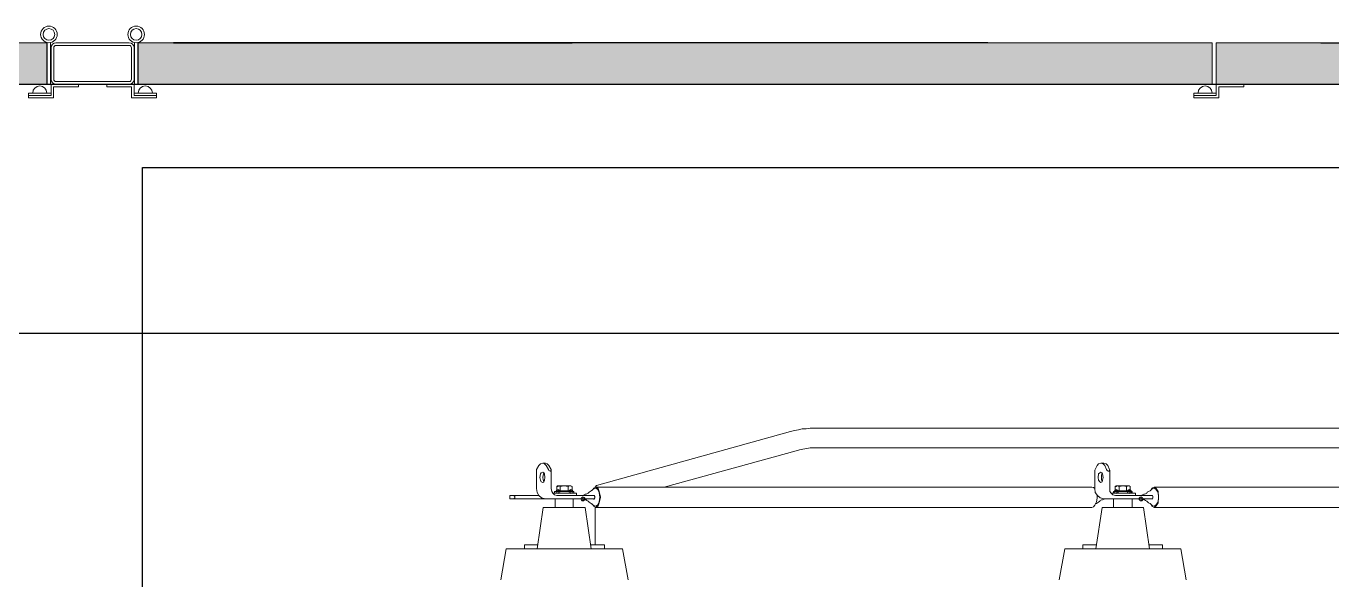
# Model space of a CAD drawing. Extents: x 758840 to 1108724, y -102573 to 143521.
# Drawn here: x 885732 to 887304, y 67136 to 67802 of the extents above; entities that cross this region are included whole.
import ezdxf

# ---------------------------------------------------------------- set-up
doc = ezdxf.new("R2010")
doc.units = 0
doc.header["$LTSCALE"] = 1000
doc.header["$MEASUREMENT"] = 0
for name, color, linetype in [('02电气-设备', 255, 'Continuous'), ('02电气-设备基础', 252, 'Continuous'), ('PDF_0', 7, 'Continuous')]:
    doc.layers.add(name, color=color, linetype=linetype)
doc.layers.add('细实线', color=3, linetype='Continuous', lineweight=5)

# ---------------------------------------------------------------- blocks, each defined once
blk = doc.blocks.new('2500KVA 变压器')
at = {"lineweight": -3}
blk.add_lwpolyline([(0, 0), (2400, 0), (2400, 1500), (0, 1500)], close=True, dxfattribs=at)
at = {"layer": 'PDF_0', "lineweight": 15}
for points in [[(848.9, 1186.3), (1591.5, 1186.3), (1596.2, 1186.3), (1601, 1185.6), (1605.8, 1185.6), (1610.5, 1184.3), (1615.3, 1183.6), (1620.1, 1182.2)], [(1620.1, 1182.2), (1853.5, 1117.5)], [(1591.5, 1162.5), (848.9, 1162.5)], [(1613.3, 1159.1), (1609.2, 1160.4), (1605.1, 1161.1), (1600.3, 1161.8), (1596.2, 1162.5), (1591.5, 1162.5)], [(1771.9, 1115.5), (1613.3, 1159.1)], [(1235.5, 1135.9), (1236.2, 1136.6)], [(1235.5, 1135.9), (1235.5, 1113.5)], [(1236.8, 1134.6), (1235.5, 1135.9)], [(1236.2, 1136.6), (1238.2, 1141.4), (1240.2, 1143.4), (1243, 1144.1)], [(1237.5, 1134.6), (1236.8, 1134.6)], [(1239.6, 1136.6), (1238.9, 1135.2), (1237.5, 1134.6)], [(1239.6, 1136.6), (1241.6, 1141.4), (1243.6, 1143.4), (1246.4, 1144.1)], [(1243, 1144.1), (1246.4, 1144.1)], [(1246.4, 1133.2), (1245, 1132.5), (1244.3, 1131.2), (1243.6, 1127.1)], [(1245.7, 1127.1), (1245.7, 1129.8), (1245, 1132.5)], [(1246.4, 1144.1), (1249.1, 1143.4), (1251.1, 1141.4), (1253.2, 1136.6), (1253.9, 1135.9)], [(1246.4, 1121), (1247.7, 1121.6), (1249.1, 1123.7), (1249.8, 1127.1), (1249.1, 1131.2), (1247.7, 1132.5), (1246.4, 1133.2)], [(1253.9, 1135.9), (1253.9, 1113.5)], [(1908, 1136.6), (1910.7, 1141.4), (1912.8, 1143.4), (1914.8, 1144.1)], [(1908, 1135.9), (1908, 1136.6)], [(1908, 1135.9), (1908, 1113.5)], [(1908.7, 1134.6), (1908, 1135.9)], [(1909.3, 1134.6), (1908.7, 1134.6)], [(1911.4, 1136.6), (1910.7, 1135.2), (1909.3, 1134.6)], [(1911.4, 1136.6), (1914.1, 1141.4), (1916.2, 1143.4), (1918.2, 1144.1)], [(1914.8, 1144.1), (1918.2, 1144.1)], [(1918.2, 1133.2), (1916.8, 1132.5), (1916.2, 1131.2), (1915.5, 1127.1)], [(1918.2, 1127.1), (1917.5, 1129.8), (1916.8, 1132.5)], [(1918.2, 1144.1), (1920.9, 1143.4), (1923, 1141.4), (1925.7, 1136.6), (1925.7, 1135.9)], [(1918.2, 1121), (1920.2, 1121.6), (1920.9, 1123.7), (1921.6, 1127.1), (1920.9, 1131.2), (1920.2, 1132.5), (1918.2, 1133.2)], [(1925.7, 1135.9), (1925.7, 1113.5)], [(1211, 1116.2), (1212.3, 1116.9)], [(1215.7, 1116.2), (1213, 1116.9), (1211, 1116.2)], [(1211, 1110.7), (1211, 1116.2)], [(1228, 1116.9), (1212.3, 1116.9)], [(1227.3, 1116.9), (1224.6, 1116.2), (1219.8, 1116.9), (1215.7, 1116.2)], [(1215.7, 1110.7), (1215.7, 1116.2)], [(1224.6, 1110.7), (1224.6, 1116.2)], [(1229.4, 1116.2), (1228, 1116.2), (1227.3, 1116.9)], [(1229.4, 1116.2), (1228, 1116.9)], [(1229.4, 1110.7), (1229.4, 1116.2)], [(1243.6, 1127.1), (1244.3, 1123.7), (1245, 1121.6), (1246.4, 1121)], [(1245, 1122.3), (1245.7, 1124.4), (1245.7, 1127.1)], [(1853.5, 1117.5), (1854.9, 1115.5)], [(1882.8, 1116.2), (1884.2, 1116.9)], [(1887.6, 1116.2), (1885.5, 1116.9), (1882.8, 1116.2)], [(1882.8, 1110.7), (1882.8, 1116.2)], [(1900.5, 1116.9), (1884.2, 1116.9)], [(1899.1, 1116.9), (1897.1, 1116.2), (1892.3, 1116.9), (1887.6, 1116.2)], [(1887.6, 1110.7), (1887.6, 1116.2)], [(1897.1, 1110.7), (1897.1, 1116.2)], [(1901.2, 1116.2), (1899.8, 1116.2), (1899.1, 1116.9)], [(1901.2, 1116.2), (1900.5, 1116.9)], [(1901.2, 1110.7), (1901.2, 1116.2)], [(1915.5, 1127.1), (1916.2, 1123.7), (1916.8, 1121.6), (1918.2, 1121)], [(1916.8, 1122.3), (1917.5, 1124.4), (1918.2, 1127.1)], [(668.5, 1115.5), (1182.4, 1115.5)], [(1182.4, 1091), (1181, 1091.7), (1179.7, 1093), (1177.6, 1096.4), (1176.9, 1103.3), (1177.6, 1110.1), (1179.7, 1113.5), (1181, 1114.8), (1182.4, 1115.5)], [(1177.6, 1108.7), (1176.9, 1103.3), (1177.6, 1097.8)], [(1184.4, 1113.5), (1182.4, 1114.1), (1180.3, 1112.8), (1177.6, 1108.7)], [(1182.4, 1115.5), (1185.1, 1114.1), (1186.5, 1111.4)], [(1184.4, 1105.3), (1183.8, 1103.9)], [(1183.8, 1102.6), (1183.8, 1103.9)], [(1184.4, 1101.2), (1183.8, 1102.6)], [(1184.4, 1113.5), (1185.8, 1112.1), (1187.2, 1110.7), (1189.2, 1110.1), (1190.6, 1109.4), (1191.2, 1108), (1192.6, 1107.3), (1194, 1106.7), (1194.6, 1106.7)], [(1184.4, 1105.3), (1228.7, 1105.3)], [(1184.4, 1101.2), (1243, 1101.2)], [(1184.4, 1093), (1185.8, 1094.4), (1187.2, 1095.8), (1189.2, 1096.4), (1189.9, 1097.1), (1191.2, 1098.5), (1192.6, 1099.2), (1194, 1099.9), (1194.6, 1099.9), (1198, 1101.2)], [(1194.6, 1106.7), (1198, 1105.3), (1198, 1105.3)], [(1198, 1105.3), (1198.7, 1105.3)], [(1198.7, 1101.2), (1198, 1101.2)], [(1204.9, 1108), (1234.1, 1108)], [(1204.9, 1108), (1204.9, 1105.3)], [(1208.9, 1110.1), (1231.4, 1110.1)], [(1208.9, 1108), (1208.9, 1110.1)], [(1208.9, 1091), (1208.9, 1101.2)], [(1229.4, 1110.7), (1211, 1110.7)], [(1228.7, 1105.3), (1232.1, 1106), (1234.1, 1108), (1235.5, 1110.1), (1235.5, 1113.5)], [(1231.4, 1108), (1231.4, 1110.1)], [(1231.4, 1091), (1231.4, 1101.2)], [(1244.3, 1099.9), (1241.6, 1101.2), (1240.9, 1101.2)], [(1243, 1101.2), (1247.1, 1102.6), (1250.5, 1105.3), (1253.2, 1108.7), (1253.9, 1113.5)], [(1257.3, 1091), (1255.2, 1091.7), (1253.9, 1093.7), (1251.8, 1097.8), (1251.1, 1101.9), (1251.1, 1106)], [(1253.9, 1113.5), (1255.2, 1114.8), (1257.3, 1115.5)], [(1257.3, 1115.5), (1854.2, 1115.5)], [(1854.2, 1091), (1852.9, 1091.7), (1851.5, 1093), (1850.1, 1096.4), (1848.8, 1103.3), (1850.1, 1110.1), (1851.5, 1113.5), (1852.9, 1114.8), (1854.2, 1115.5)], [(1850.1, 1108.7), (1849.5, 1103.3), (1850.1, 1097.8)], [(1856.3, 1113.5), (1854.2, 1114.1), (1852.2, 1112.8), (1850.1, 1108.7)], [(1854.2, 1115.5), (1856.9, 1114.1), (1858.3, 1111.4)], [(1856.3, 1105.3), (1855.6, 1103.9)], [(1855.6, 1102.6), (1855.6, 1103.9)], [(1856.3, 1101.2), (1855.6, 1102.6)], [(1856.3, 1113.5), (1858.3, 1112.1), (1859.7, 1110.7), (1861, 1110.1), (1862.4, 1109.4), (1863.7, 1108), (1865.1, 1107.3), (1865.8, 1106.7), (1867.1, 1106.7)], [(1856.3, 1105.3), (1901.2, 1105.3)], [(1856.3, 1101.2), (1957.7, 1101.2)], [(1856.3, 1093), (1858.3, 1094.4), (1859.7, 1095.8), (1861, 1096.4), (1862.4, 1097.1), (1863.7, 1098.5), (1865.1, 1099.2), (1865.8, 1099.9), (1867.1, 1099.9), (1869.9, 1101.2)], [(1867.1, 1106.7), (1869.9, 1105.3), (1869.9, 1105.3)], [(1869.9, 1105.3), (1870.6, 1105.3)], [(1870.6, 1101.2), (1869.9, 1101.2)], [(1877.4, 1108), (1905.9, 1108)], [(1877.4, 1108), (1877.4, 1105.3)], [(1880.8, 1110.1), (1903.9, 1110.1)], [(1880.8, 1108), (1880.8, 1110.1)], [(1881.4, 1091), (1881.4, 1101.2)], [(1901.2, 1110.7), (1882.8, 1110.7)], [(1901.2, 1105.3), (1903.9, 1106), (1905.9, 1108), (1907.3, 1110.1), (1908, 1113.5)], [(1903.2, 1091), (1903.2, 1101.2)], [(1903.9, 1108), (1903.9, 1110.1)], [(1914.8, 1101.2), (1919.6, 1102.6), (1923, 1105.3), (1925, 1108.7), (1925.7, 1113.5)], [(1957.7, 1105.3), (1923, 1105.3)], [(1951.6, 1103.9), (1952.2, 1104.6), (1953.6, 1105.3)], [(1951.6, 1102.6), (1951.6, 1103.9)], [(1953.6, 1101.2), (1952.2, 1101.9), (1951.6, 1102.6)], [(1957.7, 1101.2), (1957.7, 1105.3)], [(584.8, 1091), (1182.4, 1091)], [(1177.6, 1097.8), (1180.3, 1093.7), (1182.4, 1092.4), (1184.4, 1093)], [(1186.5, 1095.1), (1185.1, 1092.4), (1182.4, 1091)], [(1187.8, 1041.3), (1195.3, 1091)], [(1195.3, 1091), (1245, 1091)], [(1253.2, 1095.1), (1251.8, 1095.8), (1250.5, 1096.4), (1249.1, 1097.1), (1247.7, 1098.5), (1247.1, 1099.2), (1245.7, 1099.9), (1244.3, 1099.9)], [(1252.5, 1041.3), (1245, 1091)], [(1257.3, 1091), (1854.2, 1091)], [(1850.1, 1097.8), (1852.2, 1093.7), (1854.2, 1092.4), (1856.3, 1093)], [(1858.3, 1095.1), (1856.9, 1092.4), (1854.2, 1091)], [(1854.9, 1046.1), (1854.9, 1091)], [(1859.7, 1041.3), (1867.1, 1091)], [(1867.1, 1091), (1917.5, 1091)], [(1925, 1041.3), (1917.5, 1091)], [(1150.4, 1041.3), (1143.6, 1003.9)], [(1289.9, 1041.3), (1150.4, 1041.3)], [(1172.2, 1046.1), (1188.5, 1046.1)], [(1172.2, 1046.1), (1172.2, 1041.3)], [(1251.8, 1046.1), (1268.2, 1046.1)], [(1268.2, 1046.1), (1268.2, 1041.3)], [(1296.7, 1003.9), (1289.9, 1041.3)], [(1822.2, 1041.3), (1815.4, 1003.9)], [(1962.4, 1041.3), (1822.2, 1041.3)], [(1844, 1046.1), (1860.3, 1046.1)], [(1844, 1046.1), (1844, 1041.3)], [(1923.6, 1046.1), (1940, 1046.1)], [(1940, 1046.1), (1940, 1041.3)], [(1968.6, 1003.9), (1962.4, 1041.3)]]:
    blk.add_lwpolyline(points, dxfattribs=at)
for points in [[(1198, 1098.8), (1198, 1103.6), (1198, 1103.6)], [(1212.3, 1107.7), (1212.3, 1112.4), (1212.3, 1112.4)], [(1228, 1107.7), (1228, 1112.4), (1228, 1112.4)], [(1869.9, 1098.8), (1869.9, 1103.6), (1869.9, 1103.6)], [(1884.2, 1107.7), (1884.2, 1112.4), (1884.2, 1112.4)], [(1899.8, 1107.7), (1899.8, 1112.4), (1899.8, 1112.4)]]:
    blk.add_lwpolyline(points, close=True, dxfattribs=at)
for points in [[(1184.6, 1105.3), (1184.6, 1105.3), (1184.7, 1105.3), (1184.8, 1105.3)], [(1184.8, 1100.5), (1184.7, 1100.5), (1184.6, 1100.5), (1184.6, 1100.6)], [(1253.9, 1112.3), (1253.9, 1112.4), (1254, 1112.5), (1254, 1112.6)], [(1856.4, 1105.3), (1856.5, 1105.3), (1856.5, 1105.3), (1856.6, 1105.3)], [(1856.6, 1100.5), (1856.5, 1100.5), (1856.5, 1100.5), (1856.4, 1100.6)]]:
    blk.add_open_spline(points, degree=3, dxfattribs=at)
for points in [[(1198, 1103.6), (1196.7, 1103.6), (1195.7, 1102.5), (1195.7, 1101.2), (1195.7, 1099.9), (1196.7, 1098.8), (1198, 1098.8), (1199.4, 1098.8), (1200.4, 1099.9), (1200.4, 1101.2), (1200.4, 1102.5), (1199.4, 1103.6), (1198, 1103.6)], [(1212.3, 1112.4), (1211, 1112.4), (1210, 1111.4), (1210, 1110.1), (1210, 1108.8), (1211, 1107.7), (1212.3, 1107.7), (1213.6, 1107.7), (1214.7, 1108.8), (1214.7, 1110.1), (1214.7, 1111.4), (1213.6, 1112.4), (1212.3, 1112.4)], [(1228, 1112.4), (1226.7, 1112.4), (1225.6, 1111.4), (1225.6, 1110.1), (1225.6, 1108.8), (1226.7, 1107.7), (1228, 1107.7), (1229.3, 1107.7), (1230.4, 1108.8), (1230.4, 1110.1), (1230.4, 1111.4), (1229.3, 1112.4), (1228, 1112.4)], [(1869.9, 1103.6), (1868.6, 1103.6), (1867.5, 1102.5), (1867.5, 1101.2), (1867.5, 1099.9), (1868.6, 1098.8), (1869.9, 1098.8), (1871.2, 1098.8), (1872.3, 1099.9), (1872.3, 1101.2), (1872.3, 1102.5), (1871.2, 1103.6), (1869.9, 1103.6)], [(1884.2, 1112.4), (1882.9, 1112.4), (1881.8, 1111.4), (1881.8, 1110.1), (1881.8, 1108.8), (1882.9, 1107.7), (1884.2, 1107.7), (1885.5, 1107.7), (1886.5, 1108.8), (1886.5, 1110.1), (1886.5, 1111.4), (1885.5, 1112.4), (1884.2, 1112.4)], [(1899.8, 1112.4), (1898.5, 1112.4), (1897.4, 1111.4), (1897.4, 1110.1), (1897.4, 1108.8), (1898.5, 1107.7), (1899.8, 1107.7), (1901.1, 1107.7), (1902.2, 1108.8), (1902.2, 1110.1), (1902.2, 1111.4), (1901.1, 1112.4), (1899.8, 1112.4)]]:
    blk.add_open_spline(points, degree=3, knots=[0, 0, 0, 0, 1, 1, 1, 2, 2, 2, 3, 3, 3, 4, 4, 4, 4], dxfattribs=at)
for points in [[(1198, 1098.8), (1198, 1103.6), (1198, 1103.6)], [(1212.3, 1107.7), (1212.3, 1112.4), (1212.3, 1112.4)], [(1228, 1107.7), (1228, 1112.4), (1228, 1112.4)], [(1869.9, 1098.8), (1869.9, 1103.6), (1869.9, 1103.6)], [(1884.2, 1107.7), (1884.2, 1112.4), (1884.2, 1112.4)], [(1899.8, 1107.7), (1899.8, 1112.4), (1899.8, 1112.4)]]:
    blk.add_solid(points, dxfattribs=at)
blk = doc.blocks.new('BD4-PAL0101-LVPM-08')
at = {"ltscale": 5}
h = blk.add_hatch(dxfattribs=at)
h.set_pattern_fill('隔热材料01', color=8, scale=80, angle=45)
h.set_pattern_definition([(315, (-6392441.697, 4851932.684), (28.28427125, 28.28427125), [4.0142, -35.9858]), (315, (-6392462.887, 4851911.494), (28.28427125, 28.28427125), [4.0142, -35.9858]), (135, (-6392429.262, 4851906.733), (-28.28427125, -28.28427125), [4.0142, -35.9858]), (135, (-6392436.936, 4851899.06), (-28.28427125, -28.28427125), [4.0142, -35.9858]), (225, (-6392414.405, 4851912.5), (28.28427125, -28.28427125), [40.0194, 0.0194]), (180, (-6392423.72, 4851906.023), (-28.2842, 28.2842), [3.4144, -53.1542]), (161.56505, (-6392398.85, 4851934.308), (-28.284169758, 28.28429741), [2.244, -87.1988]), (161.56505, (-6392427.134, 4851906.023), (-28.284169758, 28.28429741), [2.244, -87.1988]), (198.43495, (-6392391.177, 4851935.727), (-28.28429741, 28.28416976), [4.488, -84.9548]), (198.43495, (-6392419.46, 4851907.443), (-28.28429741, 28.28416976), [4.488, -84.9548]), (108.43495, (-6392403.817, 4851937.856), (-28.28429741, 28.284169758), [21.3712, -68.0716]), (108.43495, (-6392432.101, 4851909.571), (-28.28429741, 28.284169758), [21.3712, -68.0716]), (161.56505, (-6392413.413, 4851960.969), (-28.284169758, 28.28429741), [2.244, -87.1988]), (161.56505, (-6392441.697, 4851932.684), (-28.284169758, 28.28429741), [2.244, -87.1988]), (180, (-6392443.826, 4851933.394), (-28.2842, 28.2842), [3.4144, -53.1542]), (198.43495, (-6392418.956, 4851961.678), (-28.28429741, 28.28416976), [4.488, -84.9548]), (198.43495, (-6392447.24, 4851933.394), (-28.28429741, 28.28416976), [4.488, -84.9548]), (90, (-6392463.597, 4851913.623), (-28.2842, 28.2842), [3.4144, -53.1542]), (108.43495, (-6392434.603, 4851939.779), (-28.28429741, 28.284169758), [2.244, -87.1988]), (108.43495, (-6392462.887, 4851911.494), (-28.28429741, 28.284169758), [2.244, -87.1988]), (71.56505, (-6392435.313, 4851945.322), (-28.28416976, 28.28429741), [4.488, -84.9548]), (71.56505, (-6392463.597, 4851917.038), (-28.28416976, 28.28429741), [4.488, -84.9548]), (161.56505, (-6392411.49, 4851930.182), (-28.284169758, 28.28429741), [21.3712, -68.0716]), (161.56505, (-6392439.774, 4851901.898), (-28.284169758, 28.28429741), [21.3712, -68.0716]), (90, (-6392436.226, 4851893.516), (-28.2842, 28.2842), [3.4144, -53.1542]), (108.43495, (-6392407.942, 4851925.215), (-28.28429741, 28.284169758), [2.244, -87.1988]), (108.43495, (-6392436.226, 4851896.93), (-28.28429741, 28.284169758), [2.244, -87.1988]), (71.56505, (-6392409.36, 4851917.543), (-28.28416976, 28.28429741), [4.488, -84.9548]), (71.56505, (-6392437.646, 4851889.26), (-28.28416976, 28.28429741), [4.488, -84.9548])])
h.paths.add_polyline_path([(1944777.6, 710273.1), (1944777.6, 710323.1), (1944212.1, 710323.1), (1944212.1, 710273.1)])
h.paths.add_polyline_path([(1945348.1, 710273.1), (1945348.1, 710323.1), (1944782.6, 710323.1), (1944782.6, 710273.1)])
h.paths.add_polyline_path([(1943209.6, 710323.1), (1944102.1, 710323.1), (1944102.1, 710273.1), (1943209.6, 710273.1)])
h.paths.add_polyline_path([(1942312.1, 710323.1), (1943204.6, 710323.1), (1943204.6, 710273.1), (1942312.1, 710273.1)])
h.paths.add_polyline_path([(1942202.1, 710273.1), (1941309.6, 710273.1), (1941309.6, 710323.1), (1942202.1, 710323.1)])
h.paths.add_polyline_path([(1941304.6, 710323.1), (1941304.6, 710273.1), (1940412.1, 710273.1), (1940412.1, 710323.1)])
h.paths.add_polyline_path([(1939209.6, 710323.1), (1940302.1, 710323.1), (1940302.1, 710273.1), (1939209.6, 710273.1)])
h.paths.add_polyline_path([(1939204.6, 710323.1), (1939204.6, 710273.1), (1938112.1, 710273.1), (1938112.1, 710323.1)])
h.paths.add_polyline_path([(1936804.6, 710323.1), (1938002.1, 710323.1), (1938002.1, 710273.1), (1936804.6, 710273.1)])
h.paths.add_polyline_path([(1936799.6, 710323.1), (1936799.6, 710273.1), (1935602.1, 710273.1), (1935602.1, 710323.1)])
h.paths.add_polyline_path([(1934199.6, 710323.1), (1935492.1, 710323.1), (1935492.1, 710273.1), (1934199.6, 710273.1)])
h.paths.add_polyline_path([(1934194.6, 710323.1), (1934194.6, 710273.1), (1932902.1, 710273.1), (1932902.1, 710323.1)])
h.paths.add_polyline_path([(1932792.1, 710323.1), (1931952.1, 710323.1), (1931952.1, 710273.1), (1932792.1, 710273.1)])
at = {"linetype": 'ByBlock', "lineweight": 15}
for p, q in [((1932792.1, 710323.1), (1931952.1, 710323.1)), ((1932792.1, 710273.1), (1932792.1, 710323.1)), ((1932902.1, 710273.1), (1932902.1, 710323.1)), ((1932902.1, 710323.1), (1934194.6, 710323.1)), ((1934194.6, 710323.1), (1934194.6, 710273.1)), ((1934199.6, 710273.1), (1934199.6, 710323.1)), ((1934199.6, 710323.1), (1935492.1, 710323.1)), ((1931952.1, 710273.1), (1932792.1, 710273.1)), ((1934194.6, 710273.1), (1932902.1, 710273.1)), ((1935492.1, 710273.1), (1934199.6, 710273.1))]:
    blk.add_line(p, q, dxfattribs=at)
at = {"linetype": 'Continuous', "lineweight": 15}
for p, q in [((1932771.1, 710322.8), (1932771.1, 710322.8)), ((1932949.8, 710322.5), (1932949.8, 710322.5))]:
    blk.add_line(p, q, dxfattribs=at)
at = {"lineweight": 15}
for p, q in [((1932792.6, 710273.1), (1932792.6, 710323.3)), ((1932796.6, 710273.1), (1932796.6, 710323.3)), ((1932800.3, 710279.1), (1932800.3, 710317.1)), ((1932897.6, 710273.1), (1932897.6, 710323.3)), ((1932901.6, 710273.1), (1932901.6, 710323.3)), ((1932796.6, 710273.1), (1932792.6, 710273.1)), ((1932797.1, 710259.6), (1932797.1, 710273.1)), ((1932797.1, 710273.1), (1932830.1, 710273.1)), ((1932800.1, 710270.1), (1932800.1, 710256.6)), ((1932800.1, 710270.1), (1932830.1, 710270.1)), ((1932830.1, 710273.1), (1932830.1, 710270.1)), ((1932897.1, 710273.1), (1932864.1, 710273.1)), ((1932864.1, 710273.1), (1932864.1, 710270.1)), ((1932894.1, 710270.1), (1932864.1, 710270.1)), ((1932894.1, 710270.1), (1932894.1, 710256.6)), ((1932897.1, 710259.6), (1932897.1, 710273.1)), ((1932901.6, 710273.1), (1932897.6, 710273.1)), ((1934199.6, 710259.6), (1934199.6, 710273.1)), ((1934199.6, 710273.1), (1934232.6, 710273.1)), ((1934202.6, 710270.1), (1934202.6, 710256.6)), ((1934202.6, 710270.1), (1934232.6, 710270.1)), ((1934232.6, 710273.1), (1934232.6, 710270.1)), ((1932770.1, 710259.6), (1932770.1, 710262.6)), ((1932770.1, 710262.6), (1932797.1, 710262.6)), ((1932770.1, 710259.6), (1932797.1, 710259.6)), ((1932770.1, 710256.6), (1932770.1, 710259.6)), ((1932797.1, 710259.6), (1932770.1, 710259.6)), ((1932800.1, 710256.6), (1932770.1, 710256.6)), ((1932797.1, 710263.4), (1932797.1, 710259.6)), ((1932800.1, 710256.6), (1932797.1, 710256.6)), ((1932800.1, 710259.6), (1932800.1, 710256.6)), ((1932894.1, 710259.6), (1932894.1, 710256.6)), ((1932894.1, 710256.6), (1932924.1, 710256.6)), ((1932894.1, 710256.6), (1932897.1, 710256.6)), ((1932897.1, 710263.4), (1932897.1, 710259.6)), ((1932924.1, 710262.6), (1932897.1, 710262.6)), ((1932924.1, 710259.6), (1932897.1, 710259.6)), ((1932897.1, 710259.6), (1932924.1, 710259.6)), ((1932924.1, 710259.6), (1932924.1, 710262.6)), ((1932924.1, 710256.6), (1932924.1, 710259.6)), ((1934172.6, 710259.6), (1934172.6, 710262.6)), ((1934172.6, 710262.6), (1934199.6, 710262.6)), ((1934172.6, 710259.6), (1934199.6, 710259.6)), ((1934172.6, 710256.6), (1934172.6, 710259.6)), ((1934199.6, 710259.6), (1934172.6, 710259.6)), ((1934202.6, 710256.6), (1934172.6, 710256.6)), ((1934199.6, 710263.4), (1934199.6, 710259.6)), ((1934202.6, 710256.6), (1934199.6, 710256.6)), ((1934202.6, 710259.6), (1934202.6, 710256.6))]:
    blk.add_line(p, q, dxfattribs=at)
for p, q in [((1933924.5, 710323.1), (1932944.5, 710323.1)), ((1934325.2, 710323.1), (1935305.2, 710323.1))]:
    blk.add_line(p, q)
for centre, radius in [((1932794.6, 710333.1), 10), ((1932899.6, 710333.1), 10), ((1932794.6, 710333.1), 7), ((1932899.6, 710333.1), 7)]:
    blk.add_circle(centre, radius, dxfattribs=at)
for centre in [(1932783.6, 710262.6), (1932910.6, 710262.6), (1934186.1, 710262.6)]:
    blk.add_arc(centre, 8.49, 0, 180, dxfattribs=at)
at = {"layer": '细实线', "lineweight": 15}
for p, q in [((1932797.1, 710317.1), (1932797.1, 710279.1)), ((1932891.1, 710323.1), (1932803.1, 710323.1)), ((1932891.1, 710319.9), (1932803.1, 710319.9)), ((1932893.9, 710279.1), (1932893.9, 710317.1)), ((1932897.1, 710279.1), (1932897.1, 710317.1)), ((1932803.1, 710276.3), (1932891.1, 710276.3)), ((1932803.1, 710273.1), (1932891.1, 710273.1))]:
    blk.add_line(p, q, dxfattribs=at)
for centre, radius, start, end in [((1932803.1, 710317.1), 6, 90, 180), ((1932803.1, 710317.1), 2.8, 90, 180), ((1932891.1, 710317.1), 6, 0, 90), ((1932891.1, 710317.1), 2.8, 0, 90), ((1932803.1, 710279.1), 6, 180, 270), ((1932803.1, 710279.1), 2.8, 180, 270), ((1932891.1, 710279.1), 6, 270, 0), ((1932891.1, 710279.1), 2.8, 270, 0)]:
    blk.add_arc(centre, radius, start, end, dxfattribs=at)
at = {"layer": '02电气-设备', "color": 5, "ltscale": 5, "xscale": -1}
blk.add_blockref('2500KVA 变压器', (1935307.1, 708673.1, 0), dxfattribs=at)
mesh = blk.add_polymesh((2, 7))
for k, corner in enumerate([(1932944.5, 710323.1), (1932984.5, 710323.1), (1933084.5, 710323.1), (1933184.5, 710323.1), (1933284.5, 710323.1), (1933384.5, 710323.1), (1933424.5, 710323.1), (1932944.5, 710323.1, 200), (1932984.5, 710323.1, 200), (1933084.5, 710323.1, 200), (1933184.5, 710323.1, 200), (1933284.5, 710323.1, 200), (1933384.5, 710323.1, 200), (1933424.5, 710323.1, 200)]):
    mesh.set_mesh_vertex(divmod(k, 7), corner)

msp = doc.modelspace()

# ---------------------------------------------------------------- linework, layer by layer
at = {"layer": '02电气-设备基础'}
msp.add_lwpolyline([(901460.28, 67432.51), (866802.28, 67432.51), (866802.28, 67732.51), (901460.28, 67732.51)], close=True, dxfattribs=at)

# ---------------------------------------------------------------- block references
at = {"layer": '02电气-设备', "lineweight": -3}
msp.add_blockref('BD4-PAL0101-LVPM-08', (-1047035.03, -642540.57), dxfattribs=at)

doc.saveas('drawing.dxf')
